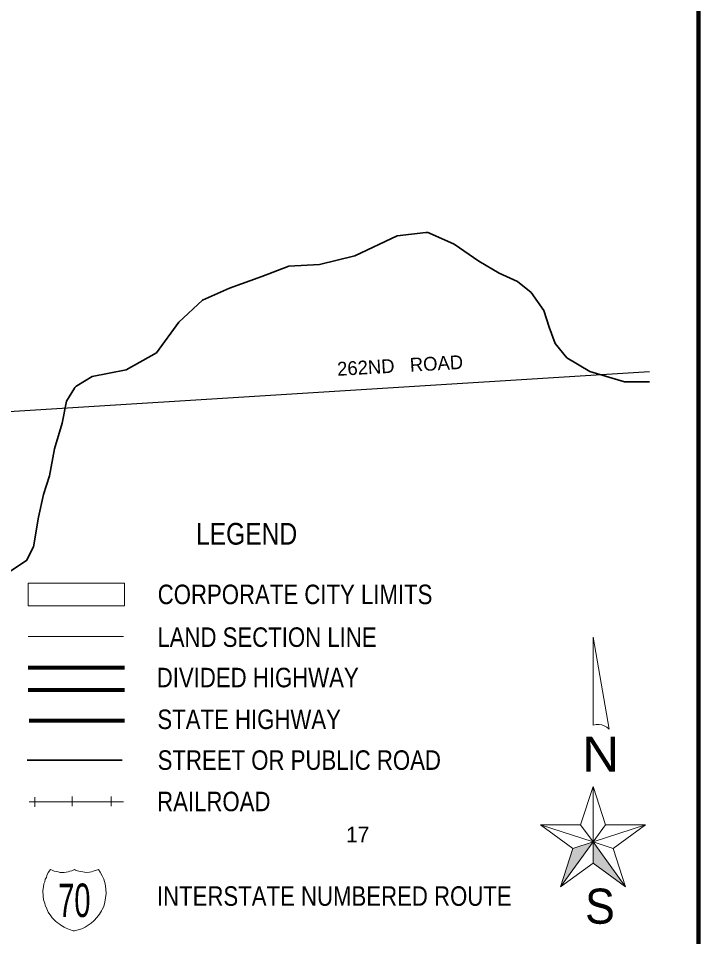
# Model space of a CAD drawing. Extents: x 410.7 to 415.18, y 2550.91 to 2554.85.
# Drawn here: x 413.927 to 414.581, y 2551.816 to 2552.699 of the extents above; entities that cross this region are included whole.
import ezdxf
from ezdxf.enums import TextEntityAlignment as Align

# ---------------------------------------------------------------- set-up
doc = ezdxf.new("R2010")
doc.units = 0
doc.header["$LTSCALE"] = 0.006
doc.linetypes.add('LONG_DASHED', pattern=[7.5, 6, -1.5])
doc.linetypes.add('MEDIUM_DASHED', pattern=[4.5, 3, -1.5])
for name, color, linetype, lineweight in [('14', 7, 'Continuous', 25), ('25', 7, 'Continuous', 35), ('48', 7, 'Continuous', 106), ('50', 7, 'Continuous', 13), ('51', 7, 'Continuous', 13)]:
    doc.layers.add(name, color=color, linetype=linetype, lineweight=lineweight)
doc.layers.add('45', color=7, linetype='Continuous')
doc.layers.add('49', color=7, linetype='Continuous')

msp = doc.modelspace()

# ---------------------------------------------------------------- hatches: boundary and pattern name
at = {"layer": '51'}
for points in [[(414.447727, 2551.864015), (414.459848, 2551.900947), (414.479167, 2551.907197)], [(414.479167, 2551.907197), (414.479167, 2551.886932), (414.510417, 2551.864015)]]:
    msp.add_hatch(color=256, dxfattribs=at).paths.add_polyline_path(points)

# ---------------------------------------------------------------- linework, layer by layer
at = {"layer": '14'}
msp.add_lwpolyline([(412.899621, 2552.302273), (413.421591, 2552.313826), (413.906818, 2552.320455), (414.533333, 2552.35947)], dxfattribs=at)
at = {"layer": '25'}
for points in [[(414.318561, 2552.492992), (414.290909, 2552.489962), (414.250189, 2552.470455), (414.216098, 2552.462121), (414.186742, 2552.460606), (414.160606, 2552.450758), (414.129735, 2552.439394), (414.103598, 2552.42803), (414.080871, 2552.406818), (414.059659, 2552.377462), (414.030303, 2552.361174), (413.997727, 2552.354545), (413.982955, 2552.345644)], [(414.32197, 2552.492424), (414.345644, 2552.481818), (414.369318, 2552.465341), (414.388826, 2552.453977), (414.406629, 2552.445833), (414.419697, 2552.435227), (414.432008, 2552.418182), (414.436932, 2552.401894), (414.442614, 2552.386364), (414.453977, 2552.372538), (414.475947, 2552.35947), (414.50928, 2552.349621), (414.533333, 2552.349621)], [(413.980682, 2552.343371), (413.972917, 2552.330871), (413.968939, 2552.309659), (413.961553, 2552.285227), (413.956629, 2552.259091), (413.950947, 2552.241288), (413.946023, 2552.219318), (413.941288, 2552.19072), (413.934659, 2552.177652), (413.918371, 2552.167045), (413.903788, 2552.159659), (413.892045, 2552.152462)]]:
    msp.add_lwpolyline(points, dxfattribs=at)
for centre, start, end in [((414.319312, 2552.486351), 65.67829, 96.23772), ((413.986302, 2552.340004), 120.98099, 148.57236)]:
    msp.add_arc(centre, 0.006629, start, end, dxfattribs=at)
at = {"layer": '48'}
msp.add_lwpolyline([(410.698106, 2550.967045), (410.698106, 2554.849621), (414.580682, 2554.849621), (414.580682, 2550.967045)], close=True, dxfattribs=at)
at = {"layer": '50', "linetype": 'MEDIUM_DASHED'}
msp.add_line((413.936174, 2552.104545), (414.027652, 2552.104545), dxfattribs=at)
at = {"layer": '50', "lineweight": 80}
for p, q in [((413.936174, 2552.075), (414.028788, 2552.075)), ((413.936174, 2552.053409), (414.028788, 2552.053409)), ((413.937121, 2552.024053), (414.028598, 2552.024053))]:
    msp.add_line(p, q, dxfattribs=at)
at = {"layer": '50', "lineweight": 35}
msp.add_line((413.935038, 2551.985795), (414.026515, 2551.985795), dxfattribs=at)
at = {"layer": '50'}
for p, q in [((413.937121, 2551.945644), (414.027652, 2551.945644)), ((413.942614, 2551.950189), (413.942614, 2551.940909)), ((413.978409, 2551.950758), (413.978409, 2551.941477)), ((414.015909, 2551.950758), (414.015909, 2551.941477))]:
    msp.add_line(p, q, dxfattribs=at)
at = {"layer": '50', "linetype": 'LONG_DASHED'}
msp.add_lwpolyline([(413.936174, 2552.155871), (414.028788, 2552.155871), (414.028788, 2552.13428), (413.936174, 2552.13428)], close=True, dxfattribs=at)
at = {"layer": '50'}
msp.add_lwpolyline([(413.957576, 2551.880682), (413.955492, 2551.877841), (413.954167, 2551.875), (413.953598, 2551.872917), (413.952462, 2551.871402), (413.952083, 2551.868939), (413.951326, 2551.867045), (413.950758, 2551.864015), (413.950379, 2551.860417), (413.950568, 2551.855114), (413.950947, 2551.851705), (413.952083, 2551.848485), (413.952462, 2551.846402), (413.953977, 2551.842803), (413.955303, 2551.839773), (413.957765, 2551.836174), (413.95928, 2551.83428), (413.960985, 2551.832197), (413.9625, 2551.831061), (413.964015, 2551.829735), (413.965909, 2551.828409), (413.967614, 2551.827273), (413.969129, 2551.826136), (413.970644, 2551.825379), (413.972538, 2551.824242), (413.975758, 2551.823106), (413.979545, 2551.82178), (413.980682, 2551.82178), (413.984091, 2551.822727), (413.987689, 2551.823674), (413.990909, 2551.825379), (413.993939, 2551.827083), (413.99678, 2551.829167), (413.999621, 2551.831629), (414.002083, 2551.83447), (414.004735, 2551.837689), (414.006629, 2551.840909), (414.007386, 2551.842424), (414.008712, 2551.845076), (414.009848, 2551.849432), (414.010606, 2551.853598), (414.010985, 2551.857576), (414.010795, 2551.861742), (414.010606, 2551.864773), (414.010038, 2551.867045), (414.008712, 2551.871402), (414.007386, 2551.874621), (414.005303, 2551.87803), (414.003788, 2551.880682), (414.001894, 2551.879924), (413.998674, 2551.878977), (413.99697, 2551.878409), (413.995076, 2551.87803), (413.992045, 2551.877841), (413.988636, 2551.878409), (413.986742, 2551.878788), (413.984848, 2551.878977), (413.983523, 2551.879545), (413.981629, 2551.880114), (413.980682, 2551.880682), (413.979545, 2551.880114), (413.97803, 2551.879545), (413.976136, 2551.878977), (413.974432, 2551.878409), (413.970644, 2551.877841), (413.967045, 2551.877841), (413.964962, 2551.878409), (413.963258, 2551.878788), (413.961174, 2551.879167), (413.95928, 2551.879924)], close=True, dxfattribs=at)
at = {"layer": '51'}
for p, q in [((414.467235, 2551.923674), (414.479167, 2551.960417)), ((414.479167, 2551.960417), (414.491098, 2551.923674))]:
    msp.add_line(p, q, dxfattribs=at)
for points in [[(414.479167, 2552.019508), (414.479167, 2552.103977), (414.494697, 2552.01572), (414.492424, 2552.017614), (414.489962, 2552.018939), (414.487689, 2552.019886), (414.485038, 2552.020076), (414.482197, 2552.020076)], [(414.479167, 2551.960417), (414.467235, 2551.923674), (414.479167, 2551.907197)], [(414.479167, 2551.960417), (414.479167, 2551.907197), (414.491098, 2551.923674)], [(414.428598, 2551.923674), (414.479167, 2551.907197), (414.459848, 2551.900947)], [(414.467235, 2551.923674), (414.428598, 2551.923674), (414.479167, 2551.907197)], [(414.529735, 2551.923674), (414.491098, 2551.923674), (414.479167, 2551.907197)], [(414.479167, 2551.907197), (414.498485, 2551.900947), (414.529735, 2551.923674)], [(414.447727, 2551.864015), (414.479167, 2551.907197), (414.479167, 2551.886932)], [(414.447727, 2551.864015), (414.459848, 2551.900947), (414.479167, 2551.907197)], [(414.479167, 2551.907197), (414.498485, 2551.900947), (414.510417, 2551.864015)], [(414.479167, 2551.907197), (414.479167, 2551.886932), (414.510417, 2551.864015)]]:
    msp.add_lwpolyline(points, close=True, dxfattribs=at)
for points in [[(414.459848, 2551.900947), (414.428598, 2551.923674), (414.467235, 2551.923674), (414.479167, 2551.960417)], [(414.491098, 2551.923674), (414.529735, 2551.923674), (414.498485, 2551.900947)], [(414.479167, 2551.886932), (414.447727, 2551.864015), (414.459848, 2551.900947)], [(414.498485, 2551.900947), (414.510417, 2551.864015), (414.479167, 2551.886932)]]:
    msp.add_lwpolyline(points, dxfattribs=at)

# ---------------------------------------------------------------- texts
at = {"layer": '45'}
msp.add_text('17', height=0.01496, dxfattribs=at).set_placement((414.252936, 2551.906818), align=Align.CENTER)
at = {"layer": '49'}
msp.add_text('262ND   ROAD', height=0.01326, rotation=3.217, dxfattribs=at).set_placement((414.294041, 2552.358619), align=Align.CENTER)
at = {"layer": '50'}
for s, height, width, p in [('LEGEND', 0.02083, 0.85, (414.146117, 2552.192992)), ('CORPORATE CITY LIMITS', 0.01875, 0.85, (414.192708, 2552.135795)), ('LAND SECTION LINE', 0.01875, 0.85, (414.16572, 2552.094697)), ('DIVIDED HIGHWAY', 0.01875, 0.85, (414.156818, 2552.055871)), ('STATE HIGHWAY', 0.01875, 0.85, (414.14858, 2552.01572)), ('STREET OR PUBLIC ROAD', 0.01875, 0.85, (414.19678, 2551.976515)), ('RAILROAD', 0.01875, 0.85, (414.114583, 2551.936742)), ('70', 0.0322, 0.65, (413.980492, 2551.835038)), ('INTERSTATE NUMBERED ROUTE', 0.01875, 0.85, (414.230398, 2551.845833))]:
    msp.add_text(s, height=height, dxfattribs=dict(at, width=width)).set_placement(p, align=Align.CENTER)
at = {"layer": '51'}
for s, width, p in [('N', 1.1, (414.486553, 2551.974811)), ('S', 0.95, (414.485795, 2551.828598))]:
    msp.add_text(s, height=0.03375, dxfattribs=dict(at, width=width)).set_placement(p, align=Align.CENTER)

doc.saveas('drawing.dxf')
